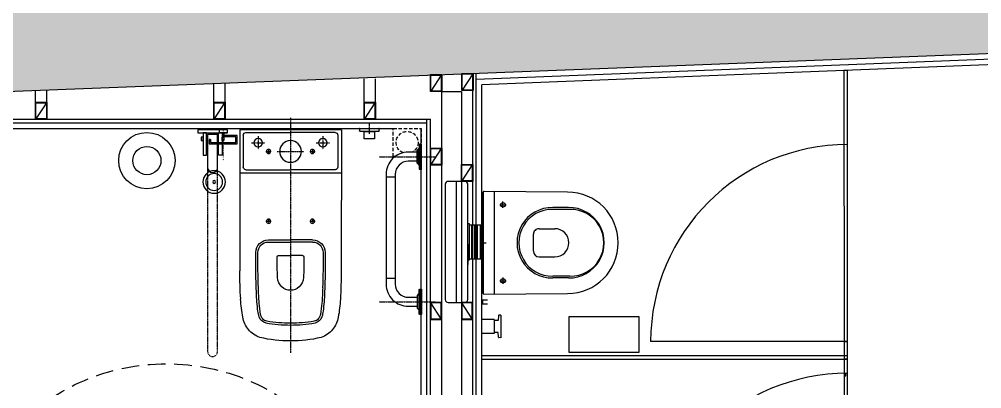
# Model space of a CAD drawing. Header units: millimetres. Extents: x -29311 to -3405, y 28913 to 42880.
# Drawn here: x -17049.3 to -16707.2, y 32262.2 to 32393.4 of the extents above; entities that cross this region are included whole.
import ezdxf

# ---------------------------------------------------------------- set-up
doc = ezdxf.new("R2010")
doc.units = ezdxf.units.MM
doc.set_wipeout_variables(frame=1)
for name, pattern in [('( Hidden )', [0.375, 0.25, -0.125]), ('CENTER2', [1.125, 0.75, -0.125, 0.125, -0.125]), ('DASHED2', [0.375, 0.25, -0.125]), ('DOT', [6.35, 0, -6.35]), ('HIDDEN', [0.375, 0.25, -0.125])]:
    doc.linetypes.add(name, pattern=pattern)
for name, color, linetype in [('A-AKS-EKSEN', 252, 'DOT'), ('A-BA', 1, 'Continuous'), ('A-DUVAR-ALCIPAN', 9, 'Continuous'), ('A-DUVAR-ALCIPAN-CELIK', 144, 'Continuous'), ('A-DUVAR-TARAMA', 251, 'Continuous'), ('A-KAPLAMA-AHSAP', 34, 'Continuous'), ('A-KAPLAMA-SERAMIK', 31, 'Continuous'), ('A-MK-SUZGEC', 126, 'Continuous'), ('A-SIVA-IC', 97, 'Continuous'), ('A-TEFRIS-SABIT', 177, 'Continuous')]:
    doc.layers.add(name, color=color, linetype=linetype)
doc.layers.add('tarama-betonarme', color=252, linetype='Continuous', lineweight=13)

# ---------------------------------------------------------------- blocks, each defined once
blk = doc.blocks.new('asdsfdgfh')
at = {"linetype": 'DOT'}
blk.add_wipeout([(-31718.86, -56.04), (-31728.86, -56.04), (-31728.86, -66.04), (-31718.86, -66.04)], dxfattribs=at)
at = {"linetype": 'HIDDEN', "ltscale": 5}
blk.add_lwpolyline([(-31728.86, -56.04), (-31718.86, -56.04), (-31718.86, -66.04), (-31728.86, -66.04)], close=True, dxfattribs=at)
blk.add_circle((-31723.91, -61.05), 3.91, dxfattribs=at)
blk = doc.blocks.new('SE2')
for p, q in [((6.3, 143.7), (7.9, 143.7)), ((6.3, 134.9), (6.3, 143.7)), ((74.7, 143.7), (7.9, 143.7)), ((61.3, 143.7), (21.4, 143.7)), ((74.7, 143.7), (76.3, 143.7)), ((76.3, 143.7), (76.3, 134.9)), ((7.9, 133.7), (7.5, 133.7)), ((74.7, 133.7), (7.9, 133.7)), ((15.1, 133.7), (15.1, 133.4)), ((67.5, 133.4), (15.1, 133.4)), ((23.3, 132.1), (23.3, 107)), ((59.1, 132.4), (23.6, 132.4)), ((24, 106.3), (58.7, 106.3)), ((26.3, 132.4), (26.3, 133.4)), ((30.1, 133.4), (30.1, 132.4)), ((37.6, 132.4), (37.6, 133.4)), ((45.1, 133.4), (45.1, 132.4)), ((52.6, 132.4), (52.6, 133.4)), ((56.3, 133.4), (56.3, 132.4)), ((59.4, 107), (59.4, 132.1)), ((67.5, 133.4), (67.5, 133.7)), ((75.1, 133.7), (74.7, 133.7))]:
    blk.add_line(p, q)
for centre, radius, start, end in [((7.5, 134.9), 1.2, 180, 270), ((23.6, 132.1), 0.3, 90, 180), ((24, 107), 0.7, 180, 270), ((58.7, 107), 0.7, 270, 0), ((59.1, 132.1), 0.3, 0, 90), ((75.1, 134.9), 1.2, 270, 0)]:
    blk.add_arc(centre, radius, start, end)
at = {"layer": 'A-AKS-EKSEN', "ltscale": 0.01}
blk.add_line((41.3, 163.7), (41.3, 123.7), dxfattribs=at)
blk = doc.blocks.new('DFSDFDGFH')
blk.add_wipeout([(-30802.77, -3489.89), (-30802.77, -3489.89), (-30799.62, -3489.89), (-30799.62, -3490.59), (-30798.92, -3491.29), (-30798.92, -3492.46), (-30798.64, -3492.76), (-30798.12, -3492.79), (-30798.12, -3483.79), (-30798.64, -3483.81), (-30798.92, -3484.11), (-30798.92, -3485.16), (-30799.01, -3485.38), (-30799.62, -3485.99), (-30799.62, -3486.69), (-30802.77, -3486.69), (-30804.55, -3486.33), (-30806.06, -3485.33), (-30807.07, -3483.82), (-30807.42, -3482.04), (-30807.42, -3443.99), (-30807.24, -3441.72), (-30806.06, -3439.74), (-30804.55, -3438.73), (-30802.77, -3438.37), (-30799.62, -3438.37), (-30799.62, -3439.07), (-30799.01, -3439.69), (-30798.92, -3439.9), (-30798.92, -3440.95), (-30798.64, -3441.25), (-30798.12, -3441.27), (-30798.12, -3432.27), (-30798.64, -3432.3), (-30798.92, -3432.6), (-30798.92, -3433.65), (-30799.62, -3434.47), (-30799.62, -3435.17), (-30802.77, -3435.17), (-30805.78, -3435.77), (-30808.33, -3437.47), (-30810.03, -3440.02), (-30810.62, -3443.02), (-30810.62, -3482.04), (-30810.03, -3485.04), (-30808.33, -3487.59), (-30805.78, -3489.29)])
at = {"elevation": 0}
for points in [[(-30798.92, -3439.9, 0.198912), (-30799.01, -3439.69), (-30799.54, -3439.16, -0.198889), (-30799.62, -3438.95), (-30799.62, -3434.6, -0.198889), (-30799.54, -3434.39), (-30799.01, -3433.86, 0.198912), (-30798.92, -3433.65)], [(-30798.64, -3432.3, 0.39896), (-30798.92, -3432.6), (-30798.92, -3440.95, 0.398959), (-30798.64, -3441.25), (-30798.12, -3441.27), (-30798.12, -3432.27), (-30798.64, -3432.3)], [(-30799.62, -3435.17), (-30802.77, -3435.17, 0.414214), (-30810.62, -3443.02), (-30810.62, -3482.04), (-30810.62, -3482.04, 0.414214), (-30802.77, -3489.89), (-30799.62, -3489.89)], [(-30799.62, -3438.37), (-30802.77, -3438.37, 0.414214), (-30807.42, -3443.02), (-30807.42, -3443.02), (-30807.42, -3482.04), (-30807.42, -3482.04, 0.414214), (-30802.77, -3486.69), (-30799.62, -3486.69)], [(-30798.92, -3485.16, -0.198912), (-30799.01, -3485.38), (-30799.54, -3485.9, 0.198889), (-30799.62, -3486.11), (-30799.62, -3490.46, 0.198889), (-30799.54, -3490.68), (-30799.01, -3491.2, -0.198912), (-30798.92, -3491.41)], [(-30798.64, -3492.76, -0.39896), (-30798.92, -3492.46), (-30798.92, -3484.11, -0.398959), (-30798.64, -3483.81), (-30798.12, -3483.79), (-30798.12, -3492.79), (-30798.64, -3492.76)]]:
    blk.add_lwpolyline(points, format="xyb", dxfattribs=at)
for points in [[(-30799.54, -3434.39), (-30799.54, -3439.16)], [(-30799.01, -3439.69), (-30799.01, -3433.86)], [(-30798.64, -3432.3), (-30798.64, -3441.25)], [(-30807.42, -3443.99), (-30810.62, -3443.99)], [(-30807.42, -3480.04), (-30810.62, -3480.04)], [(-30799.54, -3490.68), (-30799.54, -3485.9)], [(-30799.01, -3485.38), (-30799.01, -3491.2)], [(-30798.64, -3492.76), (-30798.64, -3483.81)]]:
    blk.add_lwpolyline(points, dxfattribs=at)
at = {"layer": 'A-AKS-EKSEN', "ltscale": 0.01, "elevation": 0}
for points in [[(-30813.12, -3436.77), (-30793.12, -3436.77)], [(-30813.12, -3488.29), (-30793.12, -3488.29)]]:
    blk.add_lwpolyline(points, dxfattribs=at)
blk = doc.blocks.new('engelli_bar')
for p, q in [((-2978.43, -757.43, 0), (-2978.43, -758.55, 0)), ((-2967.93, -757.43, 0), (-2978.43, -757.43, 0)), ((-2978.43, -758.55, 0), (-2967.93, -758.55, 0)), ((-2975.31, -758.55, 0), (-2976.52, -758.55, 0)), ((-2976.52, -758.55, 0), (-2976.52, -766.45, 0)), ((-2975.31, -766.45, 0), (-2975.31, -758.55, 0)), ((-2971.43, -759.1, 0), (-2974.93, -759.1, 0)), ((-2974.93, -759.1, 0), (-2974.93, -770.91, 0)), ((-2971.04, -758.55, 0), (-2969.83, -758.55, 0)), ((-2971.04, -766.45, 0), (-2971.04, -758.55, 0)), ((-2969.83, -758.55, 0), (-2969.83, -766.45, 0)), ((-2967.93, -758.55, 0), (-2967.93, -757.43, 0)), ((-2976.52, -760.08, 0), (-2977.18, -760.08, 0)), ((-2977.18, -760.08, 0), (-2977.18, -761.18, 0)), ((-2977.18, -761.18, 0), (-2976.52, -761.18, 0)), ((-2976.52, -761.18, 0), (-2976.52, -760.08, 0)), ((-2969.83, -760.08, 0), (-2969.17, -760.08, 0)), ((-2969.83, -761.18, 0), (-2969.83, -760.08, 0)), ((-2969.17, -761.18, 0), (-2969.83, -761.18, 0)), ((-2969.17, -760.08, 0), (-2969.17, -761.18, 0)), ((-2976.52, -766.45, 0), (-2975.31, -766.45, 0)), ((-2969.83, -766.45, 0), (-2971.04, -766.45, 0))]:
    blk.add_line(p, q)
at = {"color": 252, "linetype": 'DASHED2', "ltscale": 0.25}
for p, q in [((-2974.93, -770.91, 0), (-2974.93, -836.18, 0)), ((-2971.43, -836.18, 0), (-2971.43, -770.89, 0))]:
    blk.add_line(p, q, dxfattribs=at)
at = {"elevation": 0}
blk.add_lwpolyline([(-2971.43, -770.89), (-2971.43, -759.1)], dxfattribs=at)
for start, end in [(180, 270), (269.999, 0)]:
    blk.add_arc((-2973.18, -770.89, 0), 1.75, start, end)
at = {"color": 252, "linetype": 'DASHED2', "ltscale": 0.25}
for start, end in [(180, 270), (269.999, 0)]:
    blk.add_arc((-2973.18, -836.18, 0), 1.75, start, end, dxfattribs=at)
blk = doc.blocks.new('TUVALETKAGIT')
at = {"ltscale": 8}
for p, q in [((-1, 0.25), (-2, 0.25)), ((-1, -0.25), (-2.5, -0.25)), ((-3.5, -4.5), (-3.5, -5))]:
    blk.add_line(p, q, dxfattribs=at)
for points in [[(-3.5, -5), (-5, -5), (-5, 5), (-2, 5), (-2, 0.25)], [(-3.5, -4.5), (-4.5, -4.5), (-4.5, 4.5), (-2.5, 4.5), (-2.5, -0.25)]]:
    blk.add_lwpolyline(points, dxfattribs=at)
blk.add_lwpolyline([(0, -1.5), (-1, -1.5), (-1, 1.5), (0, 1.5)], close=True, dxfattribs=at)
at = {"layer": 'A-AKS-EKSEN', "ltscale": 0.05}
blk.add_line((0, 0), (-10.93, 0), dxfattribs=at)
blk = doc.blocks.new('fg')
for p, q in [((-66.91, -288.32), (-66.87, -238.21)), ((-30.78, -288.31), (-30.83, -238.21)), ((-53.14, -243.7), (-48.85, -243.7)), ((-44.56, -243.7), (-48.85, -243.7)), ((-56.71, -248.47), (-48.85, -248.47)), ((-56.71, -249.23), (-48.85, -249.23)), ((-40.99, -248.47), (-48.85, -248.47)), ((-40.99, -249.23), (-48.85, -249.23)), ((-66.9, -273.04), (-30.8, -273.04)), ((-65.64, -286.46), (-65.64, -275.05)), ((-64.74, -274.15), (-48.85, -274.15)), ((-32.96, -274.15), (-48.85, -274.15)), ((-32.06, -286.46), (-32.06, -275.05)), ((-64.74, -287.36), (-48.85, -287.36)), ((-32.96, -287.36), (-48.85, -287.36)), ((-30.78, -288.31), (-66.91, -288.32))]:
    blk.add_line(p, q)
for centre, radius in [((-56.65, -255.84), 0.75), ((-41.05, -255.84), 0.75), ((-48.85, -280.62), 3.85), ((-56.65, -280.62), 0.75), ((-41.05, -280.62), 0.75), ((-60.35, -283.72), 1.5), ((-37.35, -283.72), 1.5)]:
    blk.add_circle(centre, radius)
for centre, radius, start, end in [((-56.71, -223.27), 9.2, 109.1013, 140.3975), ((-49.76, -254.84), 41.47, 88.7446, 103.8948), ((-47.94, -254.84), 41.47, 76.1052, 91.2554), ((-40.99, -223.27), 9.2, 39.6025, 70.8987), ((-56.65, -223.36), 9.3, 140.1641, 170.2458), ((-49.08, -265.55), 46.67, 89.7216, 100.4704), ((-48.62, -265.55), 46.67, 79.5296, 90.2784), ((-41.04, -223.36), 9.3, 9.7542, 39.8359), ((-20.07, -230.39), 46.55, 169.3519, 177.2682), ((-46.36, -225.63), 14.18, 164.594, 173.2395), ((-56.73, -223.07), 3.51, 103.6807, 160.0153), ((-54.87, -223.55), 4.67, 161.9608, 169.9371), ((-56.88, -222.98), 2.59, 135.2885, 160.2561), ((-56.74, -223.03), 2.72, 100.7842, 136.5022), ((-49.66, -261.76), 42.1, 94.5454, 100.3913), ((-49.04, -267.03), 47.4, 89.7742, 94.7882), ((-48.66, -267.03), 47.4, 85.2118, 90.2258), ((-48.04, -261.76), 42.1, 79.6087, 85.4546), ((-40.96, -223.03), 2.72, 43.4978, 79.2158), ((-40.97, -223.07), 3.51, 19.9847, 76.3193), ((-40.82, -222.98), 2.59, 19.7439, 44.7115), ((-42.83, -223.55), 4.67, 10.0629, 18.0392), ((-51.34, -225.63), 14.18, 6.7605, 15.406), ((-77.63, -230.39), 46.55, 2.7318, 10.6481), ((13.01, -233.25), 74.04, 172.7951, 177.9305), ((-23.73, -229.36), 36.35, 169.4969, 175.955), ((-73.97, -229.36), 36.35, 4.045, 10.5031), ((-110.71, -233.25), 74.04, 2.0695, 7.2049), ((127.3, -239.07), 194.17, 176.7839, 179.7479), ((57.56, -235.91), 117.9, 175.5632, 178.1699), ((-155.25, -235.91), 117.9, 1.8301, 4.4368), ((-225, -239.07), 194.17, 0.2521, 3.2161), ((256.77, -242.53), 317.97, 177.8464, 180.3993), ((316.55, -243.15), 376.99, 178.3281, 180.2421), ((-48.59, -236.05), 4.87, 133.5498, 177.2142), ((-48.79, -236.08), 4.76, 90.768, 131.571), ((-48.91, -236.08), 4.76, 48.429, 89.232), ((-49.11, -236.05), 4.87, 2.7858, 46.4502), ((-414.25, -243.15), 376.99, 359.7579, 1.6719), ((-354.47, -242.53), 317.97, 359.6007, 2.1536), ((95.33, -242.79), 148.95, 177.3156, 180.1596), ((-193.03, -242.79), 148.95, 359.8404, 2.6844), ((-56.7, -244.73), 4.49, 180.1017, 269.8757), ((-56.7, -244.73), 3.74, 180.1492, 269.8281), ((-53.12, -243.2), 0.502, 180.8934, 267.1082), ((-44.58, -243.2), 0.502, 272.8918, 359.1066), ((-41, -244.73), 4.49, 270.1243, 359.8983), ((-41, -244.73), 3.74, 270.1719, 359.8508), ((-64.74, -275.05), 0.9, 89.9987, 180.0005), ((-32.96, -275.05), 0.9, 359.9995, 90.0013), ((-64.74, -286.46), 0.9, 180, 270), ((-32.96, -286.46), 0.9, 270, 0)]:
    blk.add_arc(centre, radius, start, end)
at = {"layer": 'A-AKS-EKSEN', "ltscale": 0.01}
for p, q in [((-48.85, -292.59), (-48.85, -209.08)), ((-57.58, -255.84), (-55.72, -255.84)), ((-56.65, -256.77), (-56.65, -254.91)), ((-41.98, -255.84), (-40.12, -255.84)), ((-41.05, -256.77), (-41.05, -254.91)), ((-56.65, -281.55), (-56.65, -279.69)), ((-41.05, -281.55), (-41.05, -279.69)), ((-62.67, -283.72), (-58.03, -283.72)), ((-60.35, -286.04), (-60.35, -281.4)), ((-57.58, -280.62), (-55.73, -280.62)), ((-53.57, -280.62), (-44.13, -280.62)), ((-41.97, -280.62), (-40.12, -280.62)), ((-39.67, -283.72), (-35.03, -283.72)), ((-37.35, -286.04), (-37.35, -281.4))]:
    blk.add_line(p, q, dxfattribs=at)
blk = doc.blocks.new('firca')
at = {"layer": 'A-TEFRIS-SABIT'}
for radius in [4, 3, 0.5]:
    blk.add_circle((0, 0), radius, dxfattribs=at)
blk = doc.blocks.new('A$C5E796BB7')
for radius in [10, 5]:
    blk.add_circle((10, 10), radius)
blk = doc.blocks.new('ENG')
at = {"layer": 'A-TEFRIS-SABIT', "xscale": -1, "rotation": 270}
for name, p in [('DFSDFDGFH', (-5361.46, -19393.69)), ('engelli_bar', (-8031.25, -47292.84, 0))]:
    blk.add_blockref(name, p, dxfattribs=at)
at = {"layer": 'A-TEFRIS-SABIT', "xscale": 0.1000000000000003, "yscale": 0.1000000000000003, "zscale": 0.1000000000000003, "rotation": 270.0000065253998}
blk.add_blockref('SE2', (-8802.55, -50206.18), dxfattribs=at)
at = {"layer": 'A-TEFRIS-SABIT', "extrusion": (0, 0, -1), "xscale": -1, "zscale": -1, "rotation": 270}
blk.add_blockref('fg', (9077, -50189.47), dxfattribs=at)
at = {"layer": 'A-TEFRIS-SABIT', "extrusion": (0, 0, -1), "xscale": -1, "zscale": -1}
for name, p in [('TUVALETKAGIT', (8788.68, -50262.23)), ('firca', (8807.22, -50265.46))]:
    blk.add_blockref(name, p, dxfattribs=at)
at = {"layer": 'A-TEFRIS-SABIT', "xscale": -1}
blk.add_blockref('A$C5E796BB7', (-8789.62, -50299.37), dxfattribs=at)
blk = doc.blocks.new('A$C7B0C6078')
for p, q in [((439.9, 361.7), (439.9, 3.3)), ((172.1, 301.2), (232.8, 301.2)), ((177.2, 307.5), (232.7, 307.5)), ((281.7, 232.5), (225.5, 232.5)), ((301.7, 212.5), (301.7, 152.5)), ((175.5, 182.5), (175.5, 182.5)), ((281.7, 132.5), (225.5, 132.5)), ((172.1, 63.8), (232.8, 63.8)), ((177.2, 57.5), (232.7, 57.5))]:
    blk.add_line(p, q)
at = {"color": 4, "linetype": 'CENTER2', "ltscale": 30}
for p, q in [((421, 317.5), (398.9, 317.5)), ((409.9, 306.4), (409.9, 328.6)), ((488.8, 182.5), (469.4, 182.5)), ((421, 47.5), (398.9, 47.5)), ((409.9, 58.6), (409.9, 36.4))]:
    blk.add_line(p, q, dxfattribs=at)
blk.add_lwpolyline([(480, 362, 0.416782), (477, 365), (180, 362.5, 1), (180, 2.5), (477, 0, 0.416585), (480, 3)], format="xyb", close=True)
for centre in [(409.9, 317.5), (409.9, 47.5)]:
    blk.add_circle(centre, 8)
for centre, radius, start, end in [((442.9, 361.7), 3, 90.4828, 180), ((174.9, 182.5), 125, 88.9853, 271.0147), ((169.9, 182.5), 118.7, 88.9853, 271.0147), ((234.9, 182.5), 125, 268.9853, 91.0147), ((234.9, 182.5), 118.7, 268.9853, 91.0147), ((225.5, 182.5), 50, 90, 180), ((281.7, 212.5), 20, 0, 90), ((225.5, 182.5), 50, 180, 270), ((281.7, 152.5), 20, 270, 0), ((442.9, 3.3), 3, 180, 269.5172)]:
    blk.add_arc(centre, radius, start, end)
blk = doc.blocks.new('ISLAK ACIM')
at = {"layer": 'A-TEFRIS-SABIT'}
for p, q in [((82787.45, 16223.07), (82787.45, 16259.02)), ((82786.95, 16208.93), (82786.95, 16213.76)), ((82791.4, 16213.85), (82787, 16213.81)), ((82791.4, 16213.85), (82791.4, 16208.85)), ((82792.71, 16213.47), (82791.4, 16213.45)), ((82792.83, 16215.14), (82792.74, 16213.5)), ((82793.74, 16215.35), (82793.03, 16215.33)), ((82793.74, 16215.35), (82793.74, 16207.35)), ((82791.4, 16208.85), (82787, 16208.88)), ((82792.71, 16209.22), (82791.4, 16209.24)), ((82792.83, 16207.55), (82792.74, 16209.19)), ((82793.74, 16207.35), (82793.03, 16207.36))]:
    blk.add_line(p, q, dxfattribs=at)
blk.add_lwpolyline([(82773.95, 16261.85), (82773.95, 16220.85, 0.414214), (82774.95, 16219.85), (82780.95, 16219.85, 0.414214), (82781.95, 16220.85), (82781.95, 16261.85, 0.414214), (82780.95, 16262.85), (82774.95, 16262.85, 0.414214)], format="xyb", close=True, dxfattribs=at)
blk.add_lwpolyline([(82773.95, 16261.85), (82773.95, 16220.85, 0.414214), (82774.95, 16219.85), (82780.95, 16219.85, 0.414214), (82781.95, 16220.85), (82781.95, 16261.85, 0.414214), (82780.95, 16262.85), (82774.95, 16262.85, 0.414214)], format="xyb", close=True, dxfattribs=at)
for points in [[(82777.95, 16219.85), (82777.95, 16262.85)], [(82787.45, 16234.85), (82787.45, 16247.85)], [(82787.45, 16234.85), (82787.45, 16247.85)], [(82786.95, 16247.35), (82782.45, 16247.35)], [(82783.45, 16235.35), (82783.45, 16247.35)], [(82784.45, 16235.35), (82784.45, 16247.35)], [(82785.45, 16235.35), (82785.45, 16247.35)], [(82786.45, 16235.35), (82786.45, 16247.35)], [(82781.95, 16240.5), (82781.95, 16233.35)], [(82782.45, 16235.35), (82786.95, 16235.35)]]:
    blk.add_lwpolyline(points, dxfattribs=at)
for points in [[(82782.45, 16234.85), (82781.95, 16234.85), (82781.95, 16247.85), (82782.45, 16247.85), (82782.45, 16234.85)], [(82787.45, 16234.85), (82786.95, 16234.85), (82786.95, 16247.85), (82787.45, 16247.85), (82787.45, 16234.85)], [(82842.88, 16202.2), (82842.88, 16214.7), (82817.88, 16214.7), (82817.88, 16202.2)]]:
    blk.add_lwpolyline(points, close=True, dxfattribs=at)
for centre, radius, start, end in [((82787, 16213.76), 0.05, 90.5, 180), ((82792.71, 16213.5), 0.03, 271, 356.9165), ((82793.03, 16215.13), 0.2, 91, 176.9165), ((82787, 16208.93), 0.05, 180, 269.5), ((82792.71, 16209.19), 0.03, 3.0835, 89), ((82793.03, 16207.56), 0.2, 183.0835, 269)]:
    blk.add_arc(centre, radius, start, end, dxfattribs=at)
at = {"layer": 'A-TEFRIS-SABIT', "xscale": 0.1, "yscale": 0.1, "zscale": 0.1, "rotation": 180}
blk.add_blockref('A$C7B0C6078', (82835.45, 16259.3), dxfattribs=at)
blk = doc.blocks.new('40 60')
at = {"layer": 'A-DUVAR-ALCIPAN-CELIK'}
for points in [[(82132.16, 6001.66), (82132.16, 6007.66), (82128.16, 6007.66), (82128.16, 6001.66)], [(82132.01, 6001.81), (82132.01, 6007.51), (82128.31, 6007.51), (82128.31, 6001.81)]]:
    blk.add_lwpolyline(points, close=True, dxfattribs=at)
blk.add_lwpolyline([(82128.31, 6007.51), (82132.01, 6001.81)], dxfattribs=at)

msp = doc.modelspace()

# ---------------------------------------------------------------- hatches: boundary and pattern name
at = {"layer": 'A-TEFRIS-SABIT'}
h = msp.add_hatch(color=256, dxfattribs=at)
h.dxf.hatch_style = 1
h.paths.add_polyline_path([(-16884.66, 32292.37), (-16882.86, 32292.37), (-16882.86, 32292.17), (-16884.86, 32292.17), (-16884.86, 32293.77), (-16882.86, 32293.77), (-16882.86, 32293.57), (-16884.66, 32293.57)])
at = {"layer": 'tarama-betonarme'}
h = msp.add_hatch(dxfattribs=at)
h.set_pattern_fill('ANSI35', color=256, scale=25, style=0)
h.set_pattern_definition([(45, (-65876.5644, 45834.01), (-4.4194174, 4.4194174), []), (45, (-65872.145, 45834.01), (-4.4194174, 4.4194174), [7.8125, -1.5625, 0, -1.5625])])
h.paths.add_polyline_path([(-18785.37, 30484.04), (-19021.29, 32291.44), (-14216.73, 32477.67), (-13835.02, 30501.63)], flags=16)
h.paths.add_polyline_path([(-18811.7, 30453.95), (-19055.29, 32320.15), (-14192.15, 32508.65), (-13798.7, 30471.76)])

# ---------------------------------------------------------------- linework, layer by layer
at = {"layer": 'A-BA'}
msp.add_line((-18125.74, 32326.16), (-14190.99, 32478.67), dxfattribs=at)
at = {"layer": 'A-DUVAR-ALCIPAN'}
for p, q in [((-16888.11, 32110.56), (-16888.11, 32373.93)), ((-16886.86, 32111.81), (-16886.86, 32373.98))]:
    msp.add_line(p, q, dxfattribs=at)
at = {"layer": 'A-DUVAR-ALCIPAN-CELIK'}
for points in [[(-16926.7, 32363.88), (-16926.7, 32372.19)], [(-16922.7, 32363.88), (-16922.7, 32372.19)], [(-16980.13, 32363.88), (-16980.13, 32370.56)], [(-16976.13, 32363.88), (-16976.13, 32370.72)], [(-17043.49, 32363.88), (-17043.49, 32368.1)], [(-17039.49, 32363.88), (-17039.49, 32368.26)]]:
    msp.add_lwpolyline(points, dxfattribs=at)
msp.add_lwpolyline([(-16892.11, 32110.56), (-16899.11, 32110.56), (-16899.11, 32367.7), (-16892.11, 32367.7)], close=True, dxfattribs=at)
at = {"layer": 'A-DUVAR-TARAMA', "linetype": '( Hidden )', "ltscale": 25}
msp.add_circle((-16996.95, 32196.02), 75, dxfattribs=at)
at = {"layer": 'A-KAPLAMA-AHSAP'}
for p, q in [((-16754.84, 32278.91), (-16756.04, 32278.91)), ((-16756.04, 32278.91), (-16756.04, 32272.71)), ((-16754.84, 32272.71), (-16754.84, 32278.91)), ((-16754.84, 32273.91), (-16884.86, 32273.91)), ((-16884.86, 32272.71), (-16756.04, 32272.71)), ((-16756.04, 32272.71), (-16756.04, 32263.91)), ((-16756.04, 32272.71), (-16754.84, 32272.71)), ((-16754.84, 32267.71), (-16754.84, 32273.91)), ((-16756.07, 32267.71), (-16754.84, 32267.71)), ((-16756.04, 32266.71), (-16755.44, 32266.71)), ((-16755.44, 32266.71), (-16755.44, 32267.71)), ((-16755.44, 32267.71), (-16754.84, 32267.71))]:
    msp.add_line(p, q, dxfattribs=at)
for points in [[(-16756.04, 32278.91), (-16754.84, 32278.91), (-16754.9, 32375.2), (-16756.13, 32375.15)], [(-16756.04, 32197.71), (-16754.84, 32197.71), (-16754.84, 32272.71), (-16756.04, 32272.71)]]:
    msp.add_lwpolyline(points, close=True, dxfattribs=at)
msp.add_lwpolyline([(-16756.04, 32278.91), (-16824.84, 32278.91)], dxfattribs=at)
for centre in [(-16754.84, 32278.91), (-16754.84, 32197.71)]:
    msp.add_arc(centre, 70, 90, 180, dxfattribs=at)
at = {"layer": 'A-KAPLAMA-SERAMIK', "ltscale": 0.1}
msp.add_line((-16884.86, 32113.81), (-16884.86, 32370.06), dxfattribs=at)
for points in [[(-16645.24, 32379.54), (-16884.86, 32370.06)], [(-17103.61, 32354.63), (-16916.36, 32354.63)]]:
    msp.add_lwpolyline(points, dxfattribs=at)
at = {"layer": 'A-SIVA-IC'}
msp.add_lwpolyline([(-16643.24, 32381.62), (-16886.86, 32371.98)], dxfattribs=at)
at = {"layer": 'A-TEFRIS-SABIT'}
for p, q in [((-16884.86, 32292.17), (-16884.86, 32293.77)), ((-16884.86, 32293.77), (-16882.86, 32293.77)), ((-16884.86, 32293.77), (-16884.86, 32293.57)), ((-16884.66, 32293.57), (-16884.66, 32292.37)), ((-16882.86, 32293.57), (-16884.66, 32293.57)), ((-16884.66, 32293.57), (-16884.66, 32292.37)), ((-16884.86, 32292.37), (-16884.86, 32292.17)), ((-16882.86, 32292.17), (-16884.86, 32292.17)), ((-16884.66, 32292.37), (-16882.86, 32292.37))]:
    msp.add_line(p, q, dxfattribs=at)

# ---------------------------------------------------------------- block references
at = {"layer": 'A-DUVAR-ALCIPAN-CELIK', "xscale": -1}
for p in [(65229.05, 26366.05), (65240.2, 26366.43), (65088.67, 26356.22), (65240.05, 26334.15)]:
    msp.add_blockref('40 60', p, dxfattribs=at)
at = {"layer": 'A-DUVAR-ALCIPAN-CELIK', "rotation": 180}
msp.add_blockref('40 60', (65240.05, 38294.46), dxfattribs=at)
at = {"layer": 'A-TEFRIS-SABIT', "extrusion": (0, 0, -1), "xscale": -1, "zscale": -1}
msp.add_blockref('ISLAK ACIM', (99671.81, 16072.96), dxfattribs=at)

# ---------------------------------------------------------------- next in the draw order: block references
at = {"layer": 'A-MK-SUZGEC'}
msp.add_blockref('asdsfdgfh', (14812.5, 32410.67), dxfattribs=at)

# ---------------------------------------------------------------- next in the draw order: block references
at = {"layer": 'A-TEFRIS-SABIT', "xscale": -1, "rotation": 270}
msp.add_blockref('ENG', (33285.46, 41142.81), dxfattribs=at)

# ---------------------------------------------------------------- next in the draw order: linework, layer by layer
at = {"layer": 'A-DUVAR-ALCIPAN'}
for p, q in [((-16904.36, 32111.81), (-16904.36, 32357.88)), ((-16903.11, 32110.56), (-16903.11, 32357.88))]:
    msp.add_line(p, q, dxfattribs=at)
for points in [[(-17106.86, 32357.88), (-16903.11, 32357.88)], [(-17106.86, 32356.63), (-16904.36, 32356.63)]]:
    msp.add_lwpolyline(points, dxfattribs=at)
at = {"layer": 'A-KAPLAMA-SERAMIK', "ltscale": 0.1}
msp.add_line((-16906.36, 32113.81), (-16906.36, 32354.63), dxfattribs=at)

# ---------------------------------------------------------------- next in the draw order: block references
at = {"layer": 'A-DUVAR-ALCIPAN-CELIK', "xscale": -1}
for p in [(65152.03, 26356.22), (65205.46, 26356.22), (65229.05, 26339.94)]:
    msp.add_blockref('40 60', p, dxfattribs=at)
at = {"layer": 'A-DUVAR-ALCIPAN-CELIK', "rotation": 180}
msp.add_blockref('40 60', (65229.05, 38294.46), dxfattribs=at)

doc.saveas('drawing.dxf')
